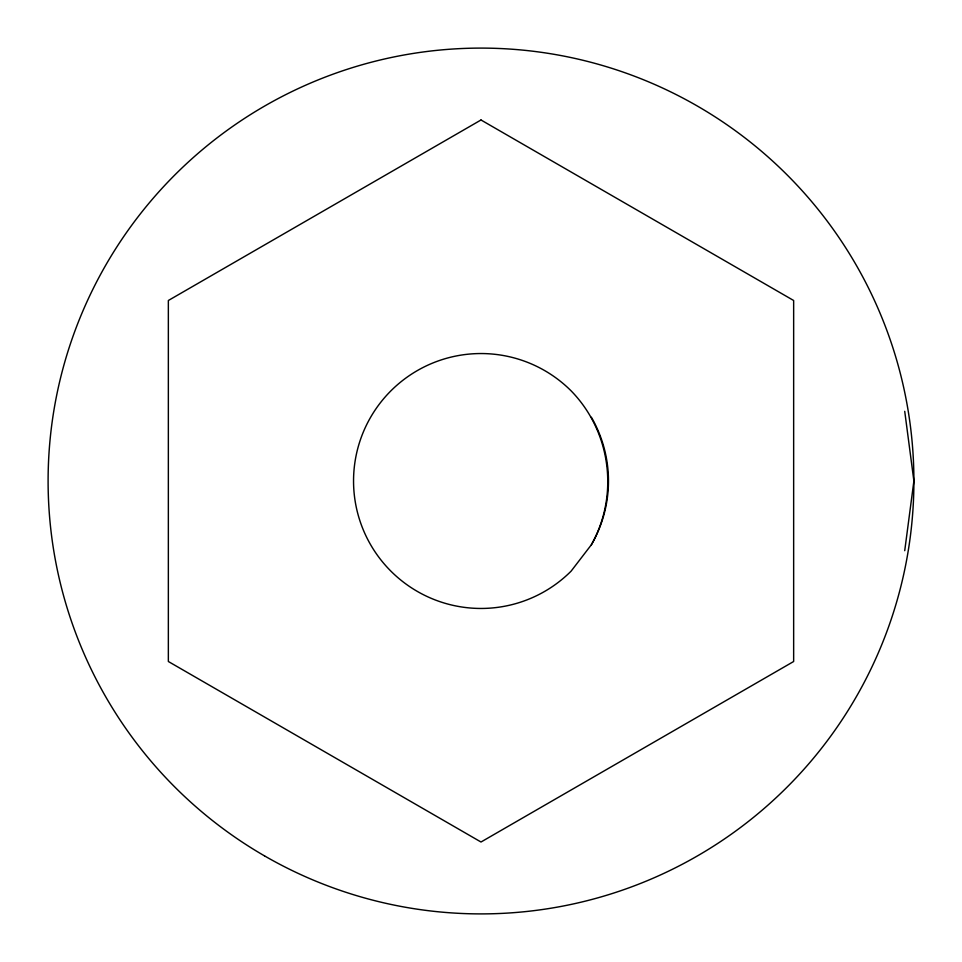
<?xml version="1.0" encoding="UTF-8"?>
<svg xmlns="http://www.w3.org/2000/svg" width="962" height="962" viewBox="0 0 962 962"><rect width="100%" height="100%" fill="white"/><g stroke="black" fill="none" stroke-linecap="round" stroke-linejoin="round"><path stroke-width="1.44" d="M904.725 550.685L913.9 481L904.725 411.315M591.389 544.732C619.263 495.057 610.918 431.625 571.127 390.873A127.465 127.465 0 0 0 390.873 390.873A127.465 127.465 0 0 0 390.873 571.127A127.465 127.465 0 0 0 571.127 571.127L591.389 544.732A127.465 127.465 0 0 0 591.389 417.267M481 119.985L168.35 300.493L168.35 661.507L481 842.015L793.65 661.507L793.65 300.493L481 119.985M264.55 855.903A432.9 432.9 0 0 0 913.9 481A432.9 432.9 0 0 0 264.55 106.097A432.9 432.9 0 0 0 264.55 855.903"/></g></svg>
